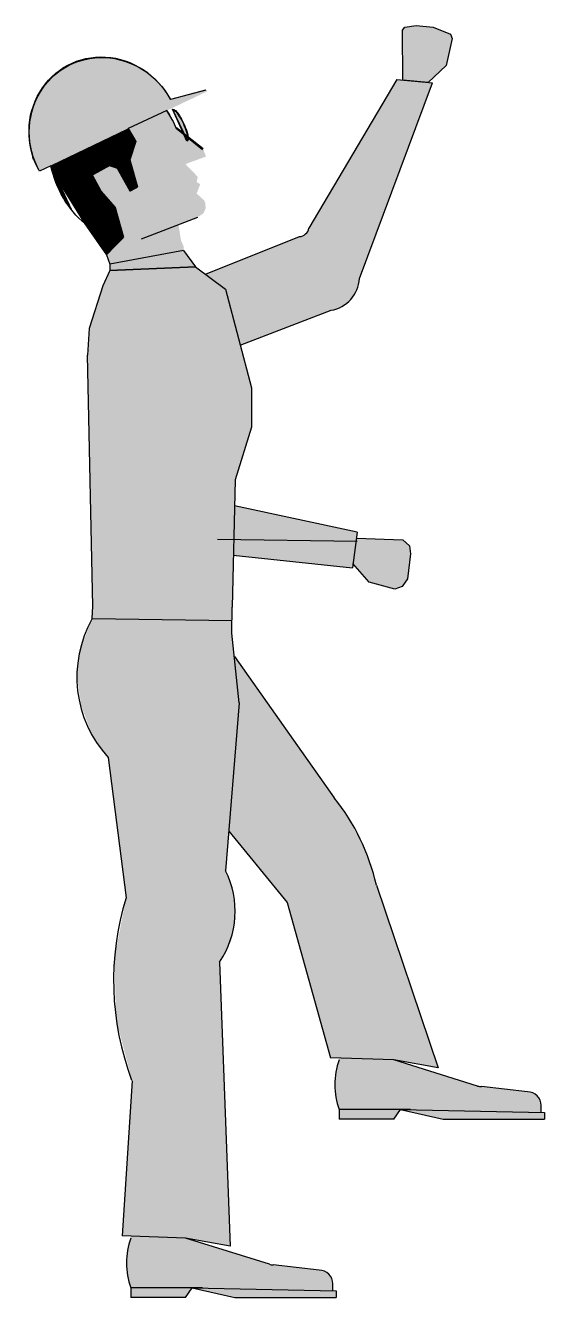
# Model space of a CAD drawing. Header units: millimetres. Extents: x -306 to 452, y 0 to 1857.
import ezdxf

# ---------------------------------------------------------------- set-up
doc = ezdxf.new("R2010")
doc.units = ezdxf.units.MM

msp = doc.modelspace()

# ---------------------------------------------------------------- hatches: boundary and pattern name
at = {"transparency": 33554687}
for color, points in [(31, [(245.2272659969749, 1776.726905534975), (244.5749375469459, 1849.413956150878), (247.8385775024362, 1853.796558376867), (264.4864705408399, 1856.513665333856), (289.4143277021067, 1853.970814752392), (314.8155904229206, 1843.872649962083), (317.3287284151302, 1837.589804981602), (308.5330026562733, 1798.019058172358), (282.1782411026652, 1773.321880804375)]), (144, [(-43.22783400519984, 1493.653321227757), (94.30541198988794, 1548.267199527705, 0.3417758209897966), (107.8168813688389, 1560.700719536282), (236.1605047693884, 1777.56240571104), (245.2272659969749, 1776.726905534975), (282.1782411026652, 1773.321880804375), (288.6144401397032, 1772.728786391206), (181.7659152368142, 1486.987132679904, -0.3479024416372287), (140.2922443846765, 1440.809504250763), (7.828998863027664, 1389.746549646603), (-13.68095358513528, 1471.699236822082)]), (31, [(-182.5256932143529, 1508.29668151075), (-187.7022867238557, 1521.96903107129), (-162.7346273502044, 1547.410974893486), (-174.7833252311975, 1591.043766434304), (-195.1622005964164, 1613.934939506231), (-208.5596740405017, 1638.275278586894), (-196.6191303406085, 1644.847624049755), (-183.3008315983752, 1652.178317066515), (-171.4027193854854, 1647.956307097571), (-153.202378103073, 1614.890186082572), (-142.1803377647011, 1620.956966510275), (-153.5845305454277, 1660.157397051109), (-144.567416473903, 1687.261009952053), (-155.6767417780065, 1706.010222386336), (-99.33712097679381, 1732.310643228237), (-91.97733144238009, 1720.344121975126), (-85.37435367453145, 1707.00124067557), (-46.51679255833733, 1676.53338048514), (-42.43970644287765, 1665.149397024419), (-72.29631175354007, 1654.195911349729), (-54.33491420964128, 1635.602278883802), (-55.95479758430156, 1627.797289834591), (-50.63948431002791, 1624.849465605104), (-55.95844410537393, 1611.333586126799), (-44.64810500780004, 1600.859911562176), (-43.35108068934642, 1597.238378199516), (-42.80178829480428, 1589.455398707651), (-45.88583008327987, 1582.582860836759), (-51.8404604922689, 1578.27838898357), (-82.51095880006324, 1565.852889209054), (-78.61700855955132, 1541.968203269877), (-74.86657184906653, 1534.278460829286), (-75.1566411278327, 1527.98004151904)]), (144, [(-57.53245483778301, 1504.282018697122), (-182.4910362553201, 1498.636887925677), (-182.5256932143529, 1508.29668151075), (-75.14794233001885, 1528.020186452894)]), (144, [(-4.26108896479127, 987.9150484390557), (-208.2327236992714, 990.8842765521258), (-207.3987458210031, 1009.033058096189), (-215.1418915829272, 1375.412617157679), (-212.8100205413357, 1414.241630601231), (-192.658805287414, 1476.267675637733), (-182.4910362553201, 1498.636887925677), (-57.53245483778301, 1504.282018697122), (-43.22783400522894, 1493.653321227757), (-13.68095358513528, 1471.699236822082), (7.828998863027664, 1389.746549646603), (24.09659329956048, 1327.767190037528), (24.09659329956048, 1270.307463167934), (0.2514055658539291, 1193.239613535348), (-0.6649514464952517, 1155.526689051185), (-2.420797532075085, 1083.264361227397), (-4.26108896479127, 1007.526661952725)]), (144, [(-0.6649514464952517, 1155.526689051185), (178.4434509313724, 1117.166703664698), (177.2214840770175, 1108.143898296636), (172.2414404118608, 1071.372062337818), (171.3740058678377, 1064.967066136654), (-2.420797532075085, 1083.264361227397)]), (31, [(177.2214840770175, 1108.143898296636), (245.1394359501428, 1105.850973981665), (254.7312307516404, 1097.044478692347), (256.1129096592776, 1085.494682671037), (251.7141862304416, 1048.825682116672), (244.2458819974272, 1037.927517674398), (233.4121671631292, 1033.920192552963), (195.7905073880684, 1043.986564879538), (172.2414404118608, 1071.372062337818)]), (144, [(-4.26108896479127, 988.5070742771495), (-4.26108896479127, 968.3034349251539), (6.291200493607903, 867.772965104552), (-13.62144346456625, 622.8811697599012), (-2.052285796933575, 591.6378085294273), (1.181272068381077, 553.297050983645), (-5.285843662248226, 520.9614723303821), (-22.35207269265084, 489.6526782570872), (-7.133966207125923, 75.00911224004813), (-72.31245693020173, 86.73621604940854), (-151.9537149259413, 89.4733520494774), (-164.5637442690786, 89.90530035225675), (-150.0765007783193, 316.3893841812387), (-173.8511318661913, 407.0047093124595), (-175.6507415112283, 496.9851915652398), (-158.8164862801495, 583.5666592563502), (-184.9930301554559, 787.9450666580815), (-209.4320545156079, 823.0422264884692), (-224.5013330429501, 864.2611354014371), (-230.7063300836307, 906.3664724631235), (-224.9445471173094, 947.5853813763242), (-208.3574969362817, 991.133382077096)]), (144, [(231.7092001467536, 346.8437575923745), (296.8876908698294, 335.116653783014), (206.4555351651506, 601.6849790334236, 0.1146493093547973), (144.8932502137613, 729.369717951864), (-0.7980105664464645, 935.7406118994113), (6.291200493607903, 867.772965104552), (-8.936380457278574, 680.4995098237414), (76.01245548384031, 576.5328153569717), (139.4579128078767, 350.0128418952227), (231.7095107031055, 346.8528237806167)]), (49, [(446.9741833485605, 270.2099958898034), (451.9741833485605, 270.1075415429659), (451.9741833485605, 260.1075415429659), (304.0216570769553, 260.1075415429659), (241.6939612066781, 274.4163661091588), (231.9741833485605, 260.1075415429659), (151.9741833485605, 260.1075415429659), (151.9741833486187, 274.4163661091588, -0.1695982342089085), (152.067942151014, 349.5808935924433), (231.7092001467536, 346.8437575923745), (354.2277233888744, 308.6399793301243, 0.07116845775489722), (359.8354136457492, 307.8377346671186), (426.9741833485605, 300.1075415429659, -0.414213562373095), (446.9741833485605, 280.1075415429659)]), (49, [(142.9525262716052, 10.10245434683748), (147.9525262716052, 10), (147.9525262716052, 0), (0, 0), (-62.32769587027724, 14.30882456619292), (-72.04747372839483, 0), (-152.0474737283948, 0), (-152.0474737283366, 14.30882456619292, -0.1695982342089085), (-151.9537149259413, 89.4733520494774), (-72.31245693020173, 86.73621604940854), (50.20606631191913, 48.53243778715841, 0.07116845775489722), (55.81375656879391, 47.73019312415272), (122.9525262716052, 40, -0.414213562373095), (142.9525262716052, 20)])]:
    msp.add_hatch(color=color, dxfattribs=at).paths.add_polyline_path(points)
h = msp.add_hatch(color=256, dxfattribs=at)
edge = h.paths.add_edge_path(flags=0)
edge.add_line((-99.72717974500847, 1732.881692479597), (-268.7472965947527, 1651.704667137004))
edge.add_line((-268.7472965947527, 1651.704667137004), (-285.3191032033064, 1643.819741438841))
edge.add_ellipse((-189.905864874454, 1696.457017072244), major_axis=(55.34985079886974, -100.3302021657582), ratio=0.950992186494054, start_angle=90.00000000005139, end_angle=270.00000000004434, ccw=False)
edge.add_line((-94.49262654563063, 1749.094292705413), (-43.03615179288317, 1763.561326733325))
edge.add_line((-43.03615179288317, 1763.561326733325), (-40.95735428429907, 1760.087947991909))
edge.add_line((-40.95735428429907, 1760.087947991909), (-99.33712097679381, 1732.310643228237))
edge.add_ellipse((-172.1090357227658, 1664.077154999832), major_axis=(42.14634402000229, -117.6804388407618), ratio=0.7721152249564552, start_angle=104.5003343228677, end_angle=104.7611194766043)
h = msp.add_hatch(color=256, dxfattribs=at)
edge = h.paths.add_edge_path()
edge.add_line((-68.31779005500721, 1693.627344302367), (-73.71810368547449, 1697.861681093927))
edge.add_line((-73.71810368547449, 1697.861681093927), (-91.01654709182912, 1734.217947434401))
edge.add_ellipse((-80.20144175874884, 1711.487760633696), major_axis=(10.81510533299297, -22.73018680047245), ratio=0.2261427533516489, start_angle=70.44512389094928, end_angle=180, ccw=False)
h = msp.add_hatch(color=256, dxfattribs=at)
edge = h.paths.add_edge_path(flags=0)
edge.add_ellipse((-80.20144175874884, 1711.487760633696), major_axis=(10.81510533299297, -22.73018680047245), ratio=0.2261427533516489, start_angle=0, end_angle=70.44512389094928, ccw=False)
edge.add_line((-69.38633642575587, 1688.757573833223), (-73.71810368547449, 1697.861681093927))
edge.add_line((-73.71810368547449, 1697.861681093927), (-68.31779005500721, 1693.627344302367))
h = msp.add_hatch(dxfattribs=at)
h.set_pattern_fill('ANSI31', color=47, scale=0.9999999999999999, angle=-151.1706184856998, style=0)
h.set_pattern_definition([(163.8293815143005, (382.6831579096324, -14.33583422703668), (0.03481232834718639, 0.1200545784010245), [])])
edge = h.paths.add_edge_path()
edge.add_line((-155.6767417780065, 1706.010222386336), (-144.567416473903, 1687.261009952053))
edge.add_line((-144.567416473903, 1687.261009952053), (-153.5845305454277, 1660.157397051109))
edge.add_line((-153.5845305454277, 1660.157397051109), (-142.1803377647011, 1620.956966510275))
edge.add_line((-142.1803377647011, 1620.956966510275), (-153.202378103073, 1614.890186082572))
edge.add_line((-153.202378103073, 1614.890186082572), (-171.4027193854854, 1647.956307097571))
edge.add_line((-171.4027193854854, 1647.956307097571), (-183.3008315983752, 1652.178317066515))
edge.add_line((-183.3008315983752, 1652.178317066515), (-196.6191303406085, 1644.847624049755))
edge.add_line((-196.6191303406085, 1644.847624049755), (-208.5596740405017, 1638.275278586894))
edge.add_line((-208.5596740405017, 1638.275278586894), (-195.1622005964164, 1613.934939506231))
edge.add_line((-195.1622005964164, 1613.934939506231), (-174.7833252311975, 1591.043766434304))
edge.add_line((-174.7833252311975, 1591.043766434304), (-162.7346273502044, 1547.410974893486))
edge.add_line((-162.7346273502044, 1547.410974893486), (-187.7022867238557, 1521.96903107129))
edge.add_line((-187.7022867238557, 1521.96903107129), (-219.2849509751832, 1567.244270912604))
edge.add_ellipse((-172.1090357227367, 1664.077154999832), major_axis=(42.14634402000229, -117.6804388407618), ratio=0.7721152249566747, start_angle=262.5271549757714, end_angle=300.20745405485593, ccw=False)
edge.add_line((-268.7472965947527, 1651.704667137004), (-155.6767417780065, 1706.010222386336))

# ---------------------------------------------------------------- linework, layer by layer
at = {"color": 31, "transparency": 33554687}
for p, q in [((247.8385775024362, 1853.796558376867), (264.4864705408399, 1856.513665333856)), ((264.4864705408399, 1856.513665333856), (289.4143277021067, 1853.970814752392)), ((244.5749375469459, 1849.413956150878), (247.8385775024362, 1853.796558376867)), ((245.2272659969749, 1776.726905534975), (244.5749375469459, 1849.413956150878)), ((289.4143277021067, 1853.970814752392), (314.8155904229206, 1843.872649962083)), ((314.8155904229206, 1843.872649962083), (317.3287284151302, 1837.589804981602)), ((317.3287284151302, 1837.589804981602), (308.5330026562733, 1798.019058172358)), ((308.5330026562733, 1798.019058172358), (282.1782411027525, 1773.321880804375)), ((282.1782411027525, 1773.321880804375), (245.2272659969749, 1776.726905534975)), ((-99.33712097679381, 1732.310643228237), (-155.6767417780065, 1706.010222386336)), ((-91.97733144238009, 1720.344121975126), (-99.33712097679381, 1732.310643228237)), ((-46.51679255833733, 1676.53338048514), (-85.37435367453145, 1707.00124067557)), ((-187.7022867238557, 1521.96903107129), (-182.5256932143529, 1508.29668151075)), ((177.2214840770175, 1108.143898296636), (245.1394359501428, 1105.850973981665)), ((245.1394359501428, 1105.850973981665), (254.7312307516404, 1097.044478692347)), ((254.7312307516404, 1097.044478692347), (256.1129096592776, 1085.494682671037)), ((256.1129096592776, 1085.494682671037), (251.7141862304416, 1048.825682116672)), ((195.7905073880684, 1043.986564879538), (172.2414404118608, 1071.372062337818)), ((233.4121671631292, 1033.920192552963), (195.7905073880684, 1043.986564879538)), ((251.7141862304416, 1048.825682116672), (244.2458819974272, 1037.927517674398)), ((244.2458819974272, 1037.927517674398), (233.4121671631292, 1033.920192552963))]:
    msp.add_line(p, q, dxfattribs=at)
at = {"transparency": 33554687}
for p, q in [((236.1605047693884, 1777.56240571104), (107.8168813688389, 1560.700719536282)), ((181.7659152368142, 1486.987132679671), (288.6144401397032, 1772.728786391206)), ((236.1605047693884, 1777.56240571104), (288.6144401397032, 1772.728786391206)), ((-42.45495449184091, 1761.814869700698), (-94.14582802899531, 1748.209081942681)), ((-69.38633642575587, 1688.757573833223), (-91.01654709182912, 1734.217947434401)), ((-70.05055141841876, 1687.461546248524), (-90.91864103992702, 1733.276766612194)), ((-47.38831783816568, 1674.857177606551), (-85.73170361042139, 1705.969640189549)), ((-294.7370944196591, 1661.397081015632), (-294.8833711708721, 1665.442369889701)), ((-268.7472965947527, 1651.704667137004), (-285.3191032033064, 1643.819741438841)), ((-136.2202992441889, 1545.118501211749), (-54.35192255527363, 1576.704780770699)), ((-43.22783400519984, 1493.653321227757), (94.30541198971332, 1548.267199527705)), ((-75.14794233001885, 1528.020186452894), (-57.53245483778301, 1504.282018697122)), ((-182.5256932143529, 1508.29668151075), (-182.4910362553201, 1498.636887925677)), ((-57.53245483778301, 1504.282018697122), (-182.4910362553201, 1498.636887925677)), ((-57.53245483778301, 1504.282018697122), (-13.68095358513528, 1471.699236822082)), ((-182.4910362553201, 1498.636887925677), (-192.658805287414, 1476.267675637733)), ((-192.658805287414, 1476.267675637733), (-212.8100205413357, 1414.241630601231)), ((-13.68095358513528, 1471.699236822082), (24.09659329956048, 1327.767190037528)), ((7.828998863027664, 1389.746549646603), (140.2922443846765, 1440.809504250763)), ((-212.8100205413357, 1414.241630601231), (-215.1418915829272, 1375.412617157679)), ((-207.3987458210031, 1009.033058096189), (-215.1418915829272, 1375.412617157679)), ((24.09659329956048, 1327.767190037528), (24.09659329956048, 1270.307463167934)), ((24.09659329956048, 1270.307463167934), (0.2514055658539291, 1193.239613535348)), ((0.2514055658539291, 1193.239613535348), (-4.26108896479127, 1007.526661952725)), ((178.4434509313724, 1117.166703664698), (-0.6649514464952517, 1155.526689051185)), ((178.4434509313724, 1117.166703664698), (171.3740058678377, 1064.967066136654)), ((-2.420797532104189, 1083.264361227397), (171.3740058678377, 1064.967066136654)), ((-208.2327236992714, 990.8842765521258), (-207.3987458210031, 1009.033058096189)), ((-4.347729833360063, 969.7734631304629), (-4.26108896479127, 1007.526661952725)), ((6.291200493607903, 867.772965104552), (-4.347729833360063, 969.7734631304629)), ((-0.7980105665046722, 935.7406118994113), (144.8932502137613, 729.369717951864)), ((6.291200493607903, 867.772965104552), (-13.62144346456625, 622.8811697599012)), ((-184.9930301554559, 787.9450666580815), (-158.8164862801495, 583.5666592563502)), ((-8.936380457278574, 680.4995098237414), (76.01245548384031, 576.5328153569717)), ((206.4555350607261, 601.6849790099077), (296.8876908698294, 335.116653783014)), ((76.01245548384031, 576.5328153569717), (139.4579128078767, 350.0128418952227)), ((-22.35207269265084, 489.6526782570872), (-7.133966207125923, 75.00911224004813)), ((231.9741833485605, 346.8437575923745), (139.4579128078767, 350.0128418952227)), ((354.2277233884961, 308.6399793301243), (231.7092001467536, 346.8437575923745)), ((296.8876908698294, 335.116653783014), (231.7092001467536, 346.8437575923745)), ((-150.0765007783193, 316.3893841812387), (-164.5637442690786, 89.90530035225675)), ((426.9741833485605, 300.1075415429659), (359.8354136457492, 307.8377346671186)), ((446.9741833485605, 270.1075415429659), (446.9741833485605, 280.1075415429659)), ((256.3933348743303, 274.4163661091588), (151.9741833485605, 274.4163661091588)), ((151.9741833485605, 274.4163661091588), (151.9741833485605, 260.1075415429659)), ((231.9741833485605, 260.1075415429659), (151.9741833485605, 260.1075415429659)), ((231.9741833485605, 260.1075415429659), (241.6939612066781, 274.4163661091588)), ((241.6939612066781, 274.4163661091588), (451.9741833485605, 270.1075415429659)), ((241.6939612066781, 274.4163661091588), (304.0216570769553, 260.1075415429659)), ((304.0216570769553, 260.1075415429659), (451.9741833485605, 260.1075415429659)), ((451.9741833485605, 270.1075415429659), (451.9741833485605, 260.1075415429659)), ((-72.04747372839483, 86.73621604940854), (-164.5637442690786, 89.90530035225675)), ((-7.133966207125923, 75.00911224004813), (-72.31245693020173, 86.73621604940854)), ((50.20606631154078, 48.53243778715841), (-72.31245693020173, 86.73621604940854)), ((122.9525262716052, 40), (55.81375656879391, 47.73019312415272)), ((142.9525262716052, 10), (142.9525262716052, 20)), ((-152.0474737283948, 14.30882456619292), (-152.0474737283948, 0)), ((-47.62832220262499, 14.30882456619292), (-152.0474737283948, 14.30882456619292)), ((-72.04747372839483, 0), (-152.0474737283948, 0)), ((-72.04747372839483, 0), (-62.32769587027724, 14.30882456619292)), ((-62.32769587027724, 14.30882456619292), (0, 0)), ((-62.32769587027724, 14.30882456619292), (147.9525262716052, 10)), ((0, 0), (147.9525262716052, 0)), ((147.9525262716052, 10), (147.9525262716052, 0))]:
    msp.add_line(p, q, dxfattribs=at)
at = {"color": 37, "transparency": 33554687}
for p, q in [((-155.6767417780065, 1706.010222386336), (-144.567416473903, 1687.261009952053)), ((-144.567416473903, 1687.261009952053), (-153.5845305454277, 1660.157397051109)), ((-153.5845305454277, 1660.157397051109), (-142.1803377647011, 1620.956966510275)), ((-196.6191303406085, 1644.847624049755), (-208.5596740405017, 1638.275278586894)), ((-208.5596740405017, 1638.275278586894), (-195.1622005964164, 1613.934939506231)), ((-183.3008315983752, 1652.178317066515), (-196.6191303406085, 1644.847624049755)), ((-171.4027193854854, 1647.956307097571), (-183.3008315983752, 1652.178317066515)), ((-153.202378103073, 1614.890186082572), (-171.4027193854854, 1647.956307097571)), ((-142.1803377647011, 1620.956966510275), (-153.202378103073, 1614.890186082572)), ((-195.1622005964164, 1613.934939506231), (-174.7833252311975, 1591.043766434304)), ((-174.7833252311975, 1591.043766434304), (-162.7346273502044, 1547.410974893486)), ((-220.1942115101556, 1568.547738804948), (-187.7022867238557, 1521.96903107129)), ((-162.7346273502044, 1547.410974893486), (-187.7022867238557, 1521.96903107129))]:
    msp.add_line(p, q, dxfattribs=at)
at = {"color": 144, "transparency": 33554687}
for p, q in [((-75.14794233001885, 1528.020186452894), (-182.5256932143529, 1508.29668151075)), ((-182.4910362553201, 1498.636887925677), (-57.53245483778301, 1504.282018697122)), ((-25.62624668554054, 1106.652612336213), (178.3453880489396, 1103.683384223143)), ((-208.2327236992714, 990.8842765521258), (-4.26108896479127, 987.9150484390557))]:
    msp.add_line(p, q, dxfattribs=at)
at = {"transparency": 33554687}
for centre, radius, start, end in [((93.0287238076271, 1563.21276968345), 14.99999999990385, 274.8824967038725, 350.3592474669396), ((131.8625210947066, 1490.093779281015), 50.00000000008181, 279.706108381442, 356.4377507030442), ((-57.55417114400188, 905.3390550701879), 173.2686097322447, 150.4149826613246, 222.6506171579998), ((-99.09043615305563, 533.0514486231841), 313.1595473322654, 12.65997883663836, 38.8214379600747), ((-132.8542438716977, 563.7943336304743), 133.0703381550998, 326.1402842158958, 26.36110958882548), ((234.6631875912717, 462.0846060069744), 411.8059531038957, 162.8425649821196, 200.5913216547997), ((252.5597373728233, 310.6300618508831), 106.9059653978302, 160.1996631478874, 199.8003368521126), ((359.8354136453709, 327.8377346671186), 20, 253.7168450302908, 270), ((359.8354136457492, 327.8377346671186), 20, 253.7168450302908, 270), ((426.9741833485605, 280.1075415429659), 20, 0, 90), ((-51.46191970413201, 50.52252030791715), 106.9059653978302, 160.1996631478874, 199.8003368521126), ((55.81375656879391, 67.73019312415272), 20, 253.7168450303708, 270), ((55.81375656841556, 67.73019312415272), 20, 253.7168450303708, 270), ((122.9525262716052, 20), 20, 0, 90)]:
    msp.add_arc(centre, radius, start, end, dxfattribs=at)
at = {"transparency": 33554687, "extrusion": (0, 0, -0.9999999999999998)}
msp.add_ellipse((-190.4247098734486, 1697.172372161876), major_axis=(53.6668024257087, -101.2404551918152), ratio=0.95099218649336, start_param=7.85398163397444, end_param=10.99557428756425, dxfattribs=at)
at = {"transparency": 33554687, "extrusion": (0, 0, -1)}
for centre, major_axis, ratio, start_param, end_param in [((-189.905864874454, 1696.457017072244), (55.34985079888428, -100.3302021657582), 0.9509921864933593, 7.85398163397444, 10.99557428756425), ((-173.1710466308577, 1664.499850061489), (40.17541924945544, -118.3677983579691), 0.7721152249566509, 10.66671429371901, 10.90612542230017), ((-80.48459622915834, 1710.369156430475), (10.43404481075413, -22.90761018195189), 0.2261427533504959, 3.14159265358725, 6.283185307179586)]:
    msp.add_ellipse(centre, major_axis=major_axis, ratio=ratio, start_param=start_param, end_param=end_param, dxfattribs=at)
at = {"transparency": 33554687, "extrusion": (0, 0, -0.9999999999999999)}
msp.add_ellipse((-80.20144175874884, 1711.487760633696), major_axis=(10.81510533300752, -22.73018680047244), ratio=0.2261427533504956, start_param=3.14159265358725, end_param=6.283185307179586, dxfattribs=at)
at = {"color": 37, "transparency": 33554687, "extrusion": (0, 0, -1)}
msp.add_ellipse((-172.1090357227367, 1664.077154999832), major_axis=(42.14634402001685, -117.6804388407618), ratio=0.7721152249566512, start_param=7.207914538066275, end_param=8.022259483312595, dxfattribs=at)

doc.saveas('drawing.dxf')
